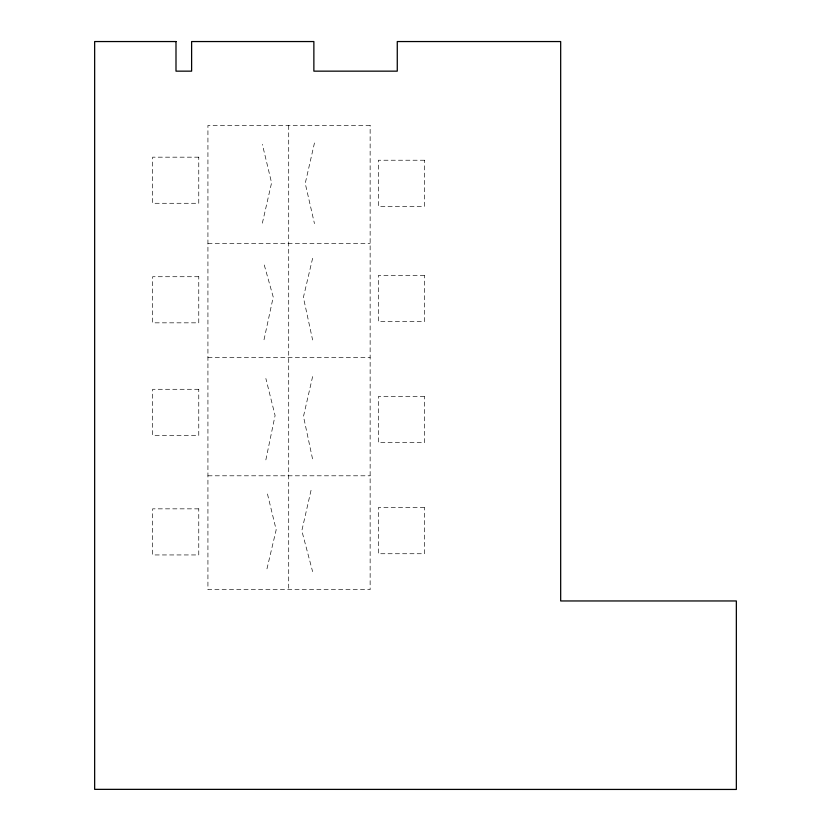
<?xml version="1.0" encoding="UTF-8"?>
<svg xmlns="http://www.w3.org/2000/svg" width="831" height="831" viewBox="0 0 831 831"><rect width="100%" height="100%" fill="white"/><g stroke="black" fill="none" stroke-linecap="round" stroke-linejoin="round"><path stroke-width="0.62" stroke-dasharray="4.16 3.12" d="M265.858 459.886L275.082 415.5L265.858 378.5M264.009 339.765L273.233 297.051L264.009 264.102M314.461 142.974L305.237 183.391L314.461 223.622M311.043 490.311L301.819 530.729L312.612 571.624M262.357 223.155L271.581 182.83L262.357 144.355M312.612 376.588L303.481 416.424L312.612 459.252M312.612 258.296L303.388 297.415L312.612 339.952M266.959 568.84L276.183 529.804L266.959 491.879M207.927 243.68L370.138 243.68M207.927 357.579L370.138 357.579M207.927 475.799L370.138 475.799M288.71 125.46L288.71 589.688M370.138 125.46L207.927 125.46L207.927 589.688L370.138 589.688L370.138 125.46M198.765 157.173L152.655 157.173L152.655 203.283L198.765 203.283L198.765 157.173M424.444 160.227L378.334 160.227L378.334 206.337L424.444 206.337L424.444 160.227M424.444 275.518L378.334 275.518L378.334 321.628L424.444 321.628L424.444 275.518M198.765 276.723L152.655 276.723L152.655 322.833L198.765 322.833L198.765 276.723M198.765 389.292L152.655 389.292L152.655 435.402L198.765 435.402L198.765 389.292M424.444 396.574L378.334 396.574L378.334 442.684L424.444 442.684L424.444 396.574M424.444 507.627L378.334 507.627L378.334 553.737L424.444 553.737L424.444 507.627M198.765 508.842L152.655 508.842L152.655 554.942L198.765 554.942L198.765 508.842"/><path stroke-width="1.25" d="M175.995 41.55L94.651 41.55L94.651 789.357L736.349 789.45L736.349 600.958L560.676 600.958L560.676 41.55L397.27 41.55L397.27 71.154L313.869 71.154L313.869 41.55L191.618 41.55L191.618 71.154L175.995 71.154L175.995 41.55"/></g></svg>
